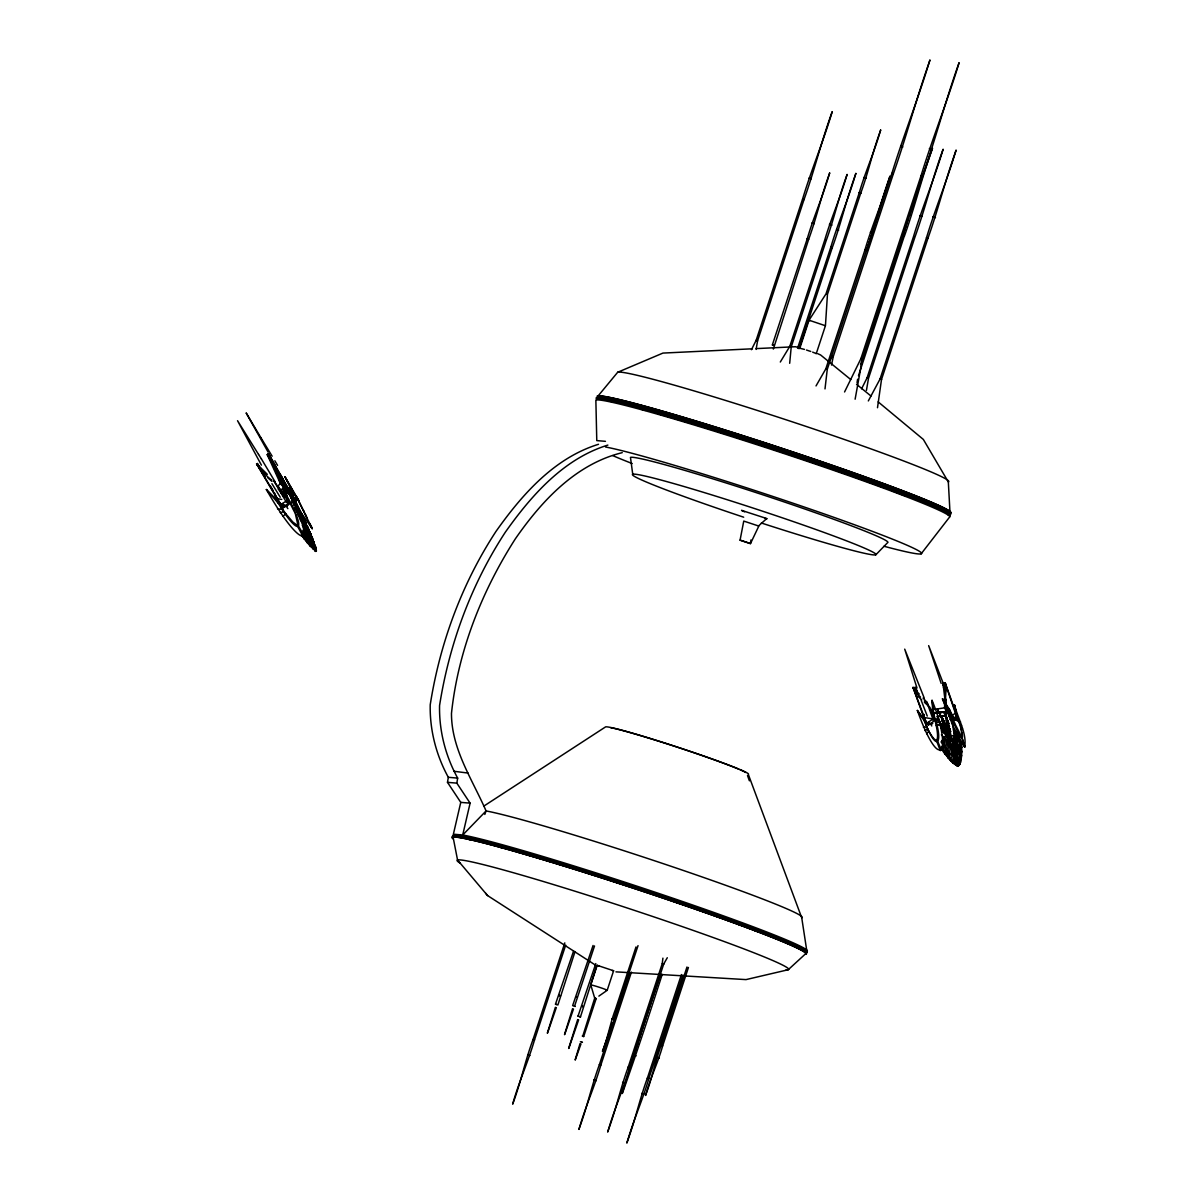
<?xml version="1.0" encoding="UTF-8"?>
<svg xmlns="http://www.w3.org/2000/svg" width="1203" height="1203" viewBox="0 0 1203 1203"><rect width="100%" height="100%" fill="white"/><g stroke="black" fill="none" stroke-linecap="round" stroke-linejoin="round"><path stroke-width="1.5" d="M924.821 720.161L917.348 710.432C940.836 776.341 952.535 750.326 932.054 700.341L933.002 715.605M947.678 751.725L953.423 756.206C960.881 773.198 947.302 758.146 947.678 751.725L950.776 760.867L955.934 765.243L951.227 745.755L941.438 734.672M964.129 746.567L953.152 726.401L942.445 698.823L949.347 709.199C952.385 722.762 962.144 733.635 964.58 747.003C967.392 734.236 957.588 717.559 954.49 704.988L957.723 720.687L955.618 711.92M296.329 500.764L295.321 497.741L294.299 498.268L293.081 496.989L306.389 523.997M923.348 717.529C937.317 757.679 945.077 742.056 932.054 710.371L933.317 721.65L928.521 724.943L926.445 723.469L932.551 719.289M951.227 745.755L958.34 765.845L959.122 765.123L954.731 751.965L959.167 765.048L954.746 751.83C955.047 744.191 947.287 747.213 954.265 753.213L958.039 765.905L953.468 763.138L948.039 757.664L942.34 748.086L942.16 750.311L941.498 747.123M297.306 508.674C298.254 514.779 305.788 528.132 309.878 536.989L315.833 551.23L301.246 535.019L310.359 546.373L316.314 551.215L307.066 528.688L268.54 453.606L267.216 454.614L280.434 483.651L284.088 487.756L280.855 490.583L277.893 485.952L280.434 483.651M954.656 749.905L946.024 715.544L944.806 699.439L945.167 682.718L960.069 724.672L961.543 725.244M960.325 754.01L955.994 740.191L956.28 732.447L960.37 743.153L960.325 754.01L956.069 742.206M948.129 738.416L946.084 728.582L946.55 734.687L945.829 732.687L946.039 728.176L949.212 740.537L945.844 727.77L938.957 712.311L945.017 723.439L946.009 728.101L947.212 728.386L945.633 724.597L945.949 728.191L943.107 719.304L945.979 728.041M950.896 740.913C947.347 727.153 948.626 732.356 946.099 728.341L945.122 730.732L945.829 732.687M303.156 521.531L298.991 514.042L304.133 524.673L296.93 510.222M951.859 745.935C956.656 740.206 953.032 730.251 952.475 723.394M956.686 745.454L961.588 755.875L961.798 751.71L960.595 749.559M945.332 702.116L946.114 687.484L945.167 682.718L946.084 687.68L943.498 687.484L942.701 683.424L945.137 682.913L957.498 719.424L955.347 716.943M789.679 363.306L791.228 346.9L826.13 240.735C834.115 219.021 838.897 196.269 847.168 174.525M310.464 537.561C304.494 535.124 307.457 525.275 309.607 534.327M943.137 737.183L942.881 740.777L948.385 755.755L945.107 751.815M305.757 524.899L306.991 529.636L302.329 525.034L307.592 540.914L304.164 536.688L304.585 539.395L302.133 534.899M316.239 550.779L314.329 548.162L316.073 551.335L315.156 545.741L315.517 546.538L316.239 550.779L310.344 536.583M825.002 388.915L827.258 369.381L891.859 173.443C903.528 135.368 918.385 98.36 929.829 60.15M945.753 704.687L946.22 699.289M307.487 531.034L306.9 529.651L308.073 530.974M660.748 973.934C647.304 1013.738 634.372 1053.317 622.192 1093.407M938.716 712.371L937.468 708.898L938.987 712.883L947.302 711.665L944.55 707.86L944.851 698.672L943.498 687.484M285.998 505.771L284.464 504.779L281.171 505.651L256.72 464.178L257.382 463.501L262.54 472.914M662.913 958.144L662.267 963.528L628.207 1067.151C620.387 1088.339 615.771 1110.549 607.68 1131.782M877.498 407.727L881.513 379.486L927.934 238.299C938.31 209.307 945.483 179.292 956.129 150.315M773.334 349.096L808.687 239.262C816.687 217.548 821.469 194.811 829.739 173.052M959.167 763.86L956.671 755.725C960.28 734.041 963.302 782.642 956.22 755.679M958.37 753.093L961.137 759.349L961.618 755.679L960.415 753.243M750.943 539.967L750.477 543.606L740.071 540.147L743.755 521.079L758.822 526.072L750.477 543.606L740.071 540.147M304.164 535.846L297.908 525.064L295.276 513.425L284.84 493.11L281.171 480.072C320.494 546.222 306.088 559.019 266.344 489.501L284.284 507.29L288.66 504.508L286.54 497.23M950.911 740.853L946.22 728.747L949.648 741.108L946.19 728.777L950.626 738.552M939.302 723.048L940.415 721.98M941.077 727.544L941.363 726.176M941.663 724.958L941.047 723.875L941.558 725.168M942.941 727.229L942.641 727.725M945.558 717.95L946.099 719.123M946.445 720.161L946.144 721.138M946.31 720.552L946.581 721.349M946.686 723.499L948.175 722.597M946.911 723.153L947.889 724.477L948.911 723.469M947.408 717.695L946.972 719.018M947.513 725.755L948.776 726.777M947.949 728.356L948.49 729.529M949.002 723.875L948.385 722.762M948.701 730.958L948.656 731.77M950.099 728.672L949.904 729.469M926.806 723.92L913.017 687.424L919.287 694.086M920.521 697.033L915.393 692.176L913.017 687.424L923.814 717.454L926.836 723.725L928.911 723.379L928.626 721.98L927.919 724.507L922.791 716.732L928.641 731.424L926.641 733.755M923.784 717.65L924.295 714.522M938.475 720.492L939.197 719.349L938.325 718.732M941.107 723.905L939.393 724.823M946.084 687.68L946.611 690.552M941.633 717.785L942.791 723.123C953.077 741.725 934.205 700.883 943.799 722.928M941.949 719.529L945.919 727.89L942.235 717.695M942.34 721.304L945.889 727.965M943.949 721.063L945.708 724.988M943.844 726.913C940.039 718.251 946.896 728.928 945.122 730.732M943.438 730.537L941.904 729.71M943.844 731.183L943.242 732.567L945.107 732.732M944.46 728.853C946.566 728.958 946.235 724.116 947.197 728.447M947.302 711.665L934.851 713.289M948.069 724.477L947.062 724.041M947.949 730.326L947.062 728.206M948.671 727.078L949.483 726.266M947.332 736.537L946.566 734.627M948.851 727.89L947.934 728.943M945.152 754.146L950.776 760.867L948.43 752.883M949.062 730.567L950.25 730.507M948.776 739.815L946.144 728.702M949.438 740.853L946.159 728.747L950.731 739.018M950.024 741.454L946.175 728.762L950.355 741.604L946.19 728.762L950.806 739.454M950.475 738.131L946.19 728.567L949.317 734.221L947.678 729.845M950.866 739.92L946.22 728.717L950.355 741.604L946.22 728.777L950.911 740.236M950.911 740.627L946.22 728.747L950.731 741.424M955.919 712.943L950.851 716.251M950.971 747.574L952.34 746.928L948.054 734.777M957.498 719.424L955.964 712.747M951.182 747.228L956.701 765.664L953.062 752.206M957.408 765.89L953.723 752.913M959.468 739.935L961.362 742.582L956.49 734.146M957.738 765.92L954.009 753.108M958.611 765.725L952.205 745.89M961.798 751.71L956.836 742.071L956.776 738.296L961.693 747.454L960.52 745.424M956.866 758.01L959.483 764.717L954.761 750.792M957.738 755.8L960.43 762.311L960.174 761.364M961.137 759.349L957.904 750.281M483.741 806.16L605.575 726.898A75.278 3.414 18.2 0 1 682.086 748.672A75.278 3.414 18.2 0 1 748.251 774.221L801.739 917.769L806.897 951.468A186.54 8.466 18.2 0 0 665.936 895.859A186.54 8.466 18.2 0 0 462.719 835.002L453.381 834.205L460.764 802.371L447.486 782.341L448.328 777.303C436.178 755.228 429.682 730.01 430.223 704.778C439.892 643.244 461.847 583.59 495.997 531.395C521.922 494.734 554.237 457.922 598.508 444.298M468.599 839.123L462.719 835.002L470.102 803.153L456.839 783.138L457.666 778.1C445.516 756.01 439.02 730.792 439.561 705.559C449.245 644.041 471.185 584.372 505.335 532.192C531.275 495.531 563.575 458.719 607.861 445.095M855.122 399.216L862.386 358.96L860.987 358.494L844.566 391.967M756.101 349.426L757.574 340.855L803.995 199.653C814.386 170.676 821.559 140.661 832.205 111.668C823.469 141.292 811.348 169.683 802.551 199.172L756.131 340.374L751.439 349.697M857.032 382.644L857.619 379.216M866.431 390.404L868.491 378.389L914.912 237.202C925.302 208.209 932.475 178.194 943.122 149.217C934.385 178.826 922.265 207.217 913.468 236.705L867.047 377.907L861.589 388.795M303.637 524.147L296.073 509.365M961.573 730.462L956.205 712.717M954.671 752.416L954.355 753.138M293.126 500.689L293.081 500.463M293.547 503.155L293.186 502.974M293.517 502.553L293.352 503.516M296.329 506.839L295.412 507.29M296.344 508.794L297.156 508.538M297.878 509.997L296.795 509.471M297.923 511.831L299.336 512.358M299.607 514.854L304.194 524.297L296.87 510.267L298.976 514.222L298.885 511.907M295.878 509.937L295.337 507.591L298.945 513.591L299.186 512.433M831.514 365.05L833.273 356.509L893.318 173.924C906.521 136.36 916.521 97.744 929.979 60.195M946.28 711.665L947.032 708.116M580.057 1043.542L575.154 1059.798M960.43 762.311L961.167 759.153M965.077 747.048L962.295 738.416L960.746 726.116M573.575 951.107L555.485 1004.159L557.876 1004.986L575.034 951.588M574.523 1006.294L594.523 945.949M555.395 1007.287L547.35 1033.061M572.553 1008.731L564.508 1034.52M927.724 729.018L925.002 730.597M579.124 1016.52L580.463 1016.911L596.673 965.859M613.575 1019.588L638.041 945.633M946.22 713.695L947.317 709.544M577.696 1019.527L568.658 1048.384M292.329 499.32L291.201 504.087M307.427 531.29L306.795 529.621M565.681 945.122L534.493 1039.963C528.222 1061.663 518.749 1082.279 512.658 1104.159C520.658 1082.911 525.185 1060.655 533.049 1039.482L564.808 942.881M292.374 506.538L294.374 503.636M932.536 148.315C921.889 177.307 914.716 207.322 904.34 236.299L902.897 235.833L907.618 219.938M602.432 1051.227C608.086 1037.452 610.222 1022.745 615.575 1009.076L636.011 946.926M645.5 1095.362C652.011 1078.986 655.003 1061.648 661.229 1045.347L686.988 967.001M931.378 723.574L932.175 722.747L930.791 723.845M947.347 711.469L946.024 715.544L937.197 716.838M855.935 173.473C846.792 197.848 841.153 223.247 832.281 247.607L799.033 348.75M880.731 130.104C872.807 150.826 868.371 172.54 860.716 193.217L827.453 294.374L825.453 325.652L816.251 353.682M578.838 1129.346C586.929 1108.128 591.545 1085.903 599.365 1064.715L629.395 973.392M889.994 176.345C880.867 200.721 875.213 226.119 866.355 250.48L864.927 249.998L825.799 368.9L816.025 385.937M626.838 1142.805C634.928 1121.572 639.53 1099.362 647.364 1078.174L681.424 974.55M772.461 344.96L773.785 345.426L772.341 344.96L807.243 238.78C813.694 216.57 823.333 195.412 829.589 173.006M593.064 945.468L572.643 1005.618L575.26 1006.475M797.574 348.268L830.837 247.126C838.145 222.254 848.671 198.465 855.784 173.427M595.801 963.603L578.041 1016.129M598.868 996.114L607.184 990.325L613.605 970.761L597.199 965.317L590.778 984.881L594.703 998.144L582.733 1036.234L583.696 1036.52L596.162 998.625L594.748 998.144L595.485 998.37M631.425 972.114L600.808 1065.196C594.538 1086.895 585.064 1107.512 578.989 1129.391M860.521 364.659L922.43 176.375C935.633 138.811 945.633 100.21 959.107 62.661C947.558 100.841 932.611 137.819 920.987 175.894L860.942 358.494L862.356 358.975M667.289 957.738L663.725 964.009L629.65 1067.632C623.38 1089.316 613.906 1109.948 607.831 1131.828M858.491 375.727L904.22 236.284M662.191 974.415C649.409 1014.43 636.327 1053.963 622.342 1093.452M682.883 975.031L648.808 1078.655C642.537 1100.339 633.064 1120.97 626.989 1142.85M688.432 967.483L662.673 1045.828C658.011 1062.64 650.131 1078.369 645.65 1095.422M889.844 176.3C882.731 201.337 872.22 225.126 864.897 249.998L866.34 250.465M932.385 148.27L909.964 213.036M955.979 150.255C947.362 179.909 935.317 208.33 926.475 237.818L880.055 379.005L868.325 400.93M847.017 174.48C840.777 196.886 831.123 218.029 824.672 240.254L789.769 346.419L780.296 362.028M880.581 130.059C874.671 151.443 865.363 171.548 859.258 192.736L825.995 293.893L809.048 320.209L799.845 348.238L804.461 349.411M568.808 1048.43L578.643 1019.843M602.583 1051.272L612.432 1022.685M547.5 1033.121L556.327 1007.603M564.658 1034.565L573.485 1009.046M928.656 730.822C943.754 757.77 935.994 717.68 931.739 711.77M575.305 1059.858L581.004 1043.858M941.708 740.762L942.084 740.522M952.581 747.319L953.347 747.274L952.069 747.469M951.152 755.168L950.716 755.033M957.573 738.612L955.663 732.627L957.317 738.296M951.799 754.973L952.34 755.213M484.809 814.446L486.072 810.942C472.433 779.589 451.426 749.168 451.471 713.439C458.027 651.334 481.756 591.274 515.38 538.779C541.666 500.914 575.861 463.967 622.252 452.659M937.062 740.056L941.408 749.89M952.671 744.537L953.663 735.544L950.716 735.995M959.483 764.717L960.475 762.116M307.382 531.455L306.66 529.561M307.246 531.816L299.908 519.29M829.634 360.78C834.717 350.93 833.348 358.855 831.829 356.043M294.991 498.027L294.6 498.989L293.697 498.433L288.239 488.117L292.209 495.11M297.908 525.064L297.908 526.944L303.051 536.598M940.31 722.657L940.445 721.845M941.543 724.747L940.235 725.499L939.423 724.687M940.761 726.522L940.761 727.544M941.874 729.364L942.761 728.732M942.144 729.063L941.874 729.83M944.039 730.176L944.024 729.274M947.964 725.349L947.453 726.567M949.498 726.687L948.445 725.274M948.806 730.777L949.182 731.905M950.084 729.289L949.077 727.83M950.565 731.695L950.4 730.717M938.099 717.153L935.182 721.364M959.513 764.522L959.092 765.319M291.878 499.546L292.374 499.576M294.359 504.508L294.66 503.486M295.051 505.621L295.893 505.816M296.179 506.914L295.472 506.884M297.893 510.298L297.006 510.328M297.968 511.636L299.051 511.892M306.6 531.23L307.442 530.734M921.152 553.816L949.378 517.335A186.54 8.466 18.2 0 0 785.454 454.042A186.54 8.466 18.2 0 0 595.861 400.088L596.778 440.599L605.44 441.336M752.446 348.795L662.943 353.08L617.68 372.268L597.891 396.208A185.803 8.436 18.2 0 1 786.747 449.952A186.54 8.466 18.2 0 1 950.716 513.23M301.141 517.756L304.269 524.267M300.239 512.583L304.615 520.237M308.509 536.794L314.81 549.936L309.021 543.26L307.727 540.688L309.261 539.576M307.863 540.688L309.517 539.38M311.923 537.139L310.93 538.057M951.423 747.695L937.513 718.552M462.719 835.002L486.072 810.942A171.082 7.759 18.2 0 1 672.447 866.761A171.082 7.759 18.2 0 1 801.739 917.769M875.754 554.869L887.588 542.673A135.668 6.15 18.2 0 0 768.371 496.644A135.668 6.15 18.2 0 0 630.462 457.396L632.748 474.268M926.791 727.108L923.393 727.244M951.678 745.92L951.814 747.379L952.505 747.003M939.663 724.086L940.551 723.71M940.746 726.642L941.468 726.146M948.024 721.439L947.257 720.071M943.423 731.364L943.122 732.341M943.378 731.604L944.265 731.229M945.002 732.642L945.152 731.68M939.047 720.958L935.723 723.529M959.648 722.296L960.52 721.8M282.9 516.328L285.833 513.786L292.81 522.012L297.276 525.335M279.577 491.456L282.585 488.749L289.006 494.072M280.825 492.478L285.833 496.944L282.63 495.531M301.442 517.891L302.524 516.929L315.517 546.538M744.612 511.831L741.544 510.358L766.762 518.553L758.431 526.042M957.032 738.341L957.844 738.161M949.453 744.477L952.084 754.837M304.404 533.906L310.976 541.049M308.284 540.207L309.427 539.455M315.953 548.718L306.765 531.064L307.427 530.568L314.013 542.222M303.667 518.959L299.758 512.764L303.818 518.809M308.78 539.997L307.773 540.733L306.118 535.906M286.931 505.606C284.525 506.929 289.051 504.373 286.885 505.531M281.171 480.072L287.863 500.057L280.179 504.944L284.284 507.29M286.705 505.741L285.983 506.162L287.367 505.801M941.889 740.492L942.731 740.522M946.881 749.484L948.024 751.243M307.562 530.478L309.066 533.004M939.949 723.71L939.678 724.868M947.378 722.702L946.911 723.589M948.475 724.386L948.866 723.259M943.874 730.236L942.791 730.236M949.077 729.68L949.919 729.349M294.6 498.989L295.321 498.613L296.404 500.659L295.652 501.034M303.036 516.944L300.133 512.463L303.231 517.365M280.855 490.583L286.073 494.207M291.276 498.403L290.84 497.997M296.209 502.839L299.487 509.967L293.081 497.335M293.442 508.929L296.254 507.816M297.156 510.237L303.096 523.576L296.765 510.162L301.397 518.388M299.953 516.057L303.336 522.072L296.87 510.267C307.201 528.703 290.194 498.343 299.712 514.974M298.961 516.944L297.442 512.673M301.201 518.282L296.795 510.132L302.299 522.267M303.006 521.591L298.87 513.726M302.825 523.2L296.81 510.222L301.276 518.252L298.961 513.952M303.351 523.906L298.75 513.997M297.758 513.846L303.983 524.523L296.855 510.283L299.021 514.117M308.524 528.538L307.607 526.703L310.585 533.967L297.773 506.433M311.111 538.312L314.088 543.004L309.742 531.651L315.291 546.658M312.765 548.929L312.69 547.982M316.224 550.478L310.148 535.921M315.607 551.35L316.464 550.899L310.434 537.019M310.479 537.35L315.953 551.395L310.133 537.305M291.727 499.38L292.57 499.576M955.859 720.176L955.032 720.011M952.325 746.988L954.34 753.424M954.565 722.958L951.603 722.943M939.889 724.672L936.205 725.65M307.412 530.718L306.72 531.109L310.615 537.816M951.287 747.198L957.062 765.8L954.656 759.003M938.596 720.176L937.814 720.251M937.754 720.492L938.671 720.326M938.716 721.198L940.129 721.424M942.31 727.695L940.972 727.62M942.385 727.845L940.776 727.424M942.415 728.853L943.829 729.078M949.678 729.469L948.505 729.409M944.866 732.868L943.979 732.898M951.814 747.048L954.129 753.168M285.833 513.786L284.299 511.681L280.224 512.643M956.926 738.522L955.558 733.304M930.4 709.935L944.55 707.86M934.791 712.928L943.107 711.71L945.528 715.62L937.137 716.462M946.445 736.597L943.498 737.048L949.753 744.266M291.231 494.959L293.923 494.583L284.9 476.689L298.84 500.704L296.073 495.952L312.314 528.794L298.118 508.388M293.893 497.651L295.592 497.41M957.528 719.229L955.964 719.409L955.362 718.056L957.242 720.206L956.881 716.928M912.987 687.62L915.378 687.439L917.408 691.304M953.678 720.898L950.039 719.349M930.566 723.65L932.566 723.559L930.566 723.65L931.754 725.98M957.483 738.236L955.949 732.747M957.332 738.672L955.558 734.251M756.176 348.614L795.348 346.735L799.709 347.742M315.787 551.41L310.329 537.485M946.716 721.589L947.874 721.785L948.175 720.477M269.637 459.351L271.367 459.185L281.893 478.072M952.956 746.883L954.761 751.544M953.362 746.883L954.761 750.883M936.445 740.477L940.31 750.687M284.299 511.681L282.75 509.471L277.502 508.764M293.427 502.358L294.434 503.335M909.197 214.645L911.363 215.397M825.032 325.607L809.048 320.209L809.86 320.675M791.183 346.9L789.769 346.419L791.228 346.9M867.047 377.907L867.829 378.133M766.943 518.779L764.792 518.388M448.328 777.303L457.666 778.1M447.486 782.341L456.839 783.138M460.764 802.371L470.102 803.153M663.68 964.009L662.282 963.543L663.71 963.994M613.605 970.761L612.207 970.505M596.162 998.625L595.38 998.4M577.906 1016.054L580.523 1016.926M614.237 1019.768L611.695 1018.911L612.913 1019.377M582.252 1036.039L583.666 1036.52M534.463 1039.963L533.049 1039.482L534.493 1039.963M633.41 1055.091L636.026 1055.963L634.973 1055.678M529.937 1055.557L527.711 1054.851M454.148 771.303L468.087 773.063M946.987 717.394L946.069 717.559L947.242 717.62M946.4 719.093L946.114 718.988M923.814 717.454L932.851 718.898L926.806 702.086L923.047 698.086M940.566 725.259L939.543 724.913M948.505 726.958L947.663 726.642M941.754 726.251L942.596 726.567M949.107 729.394L948.069 729.048M943.047 730.447L942.024 729.439M949.438 731.995L950.701 731.77L949.934 730.477M944.535 731.319L945.092 731.469M949.693 732.161L948.866 731.845M952.791 718.793L948.49 715.635M957.723 720.687L953.362 718.717L957.287 720.717L957.137 718.973L950.896 715.77M281.758 499.425L276.66 498.583L274.344 492.734M931.708 149.383L929.348 148.586L930.731 148.961M922.175 216.36L919.784 215.532L920.656 215.893M615.951 971.859L746.01 979.603L788.206 969.738L805.258 954.099A185.803 8.436 18.2 0 0 641.981 891.047A185.803 8.436 18.2 0 0 453.125 837.303L457.561 860.055L487.591 895.588L595.771 965.302M605.786 990.069C611.199 990.941 588.583 983.573 591.575 985.347M624.943 1083.181L622.583 1082.384L623.771 1082.82M596.117 1080.745L593.741 1079.948L594.929 1080.399M900.656 146.21L902.821 146.977L901.754 146.676M643.876 1094.144L641.725 1093.407L642.928 1093.843M865.498 178.179C867.949 178.811 861.679 176.781 864.506 177.849M810.747 178.676C813.123 179.247 806.521 177.217 810.085 178.465M837.935 229.938L838.671 230.119L836.626 229.502M813.724 223.487C816.175 224.134 809.98 222.119 812.717 223.172M827.047 294.269L826.672 294.149M658.612 1057.738L659.349 1057.933L657.304 1057.302M581.696 1042.159L582.432 1042.339L580.387 1041.723M830.837 224.856L831.905 225.156L829.408 224.359M638.507 1043.542L638.688 1043.602M806.491 350.043L810.747 351.456M576.944 997.076L576.838 997.107M952.956 747.153L952.49 745.725M914.25 236.931L914.145 236.976M871.528 232.525C875.213 233.908 867.739 231.247 871.333 232.6M825.453 240.48L825.348 240.51M616.357 1009.287L616.252 1009.332M556.372 1004.52L555.515 1004.189M812.657 352.133L816.115 353.532M271.893 463.952L273.788 464.704L283.337 486.538M817.679 353.697L820.551 354.93L850.792 379.577M599.184 966.265L597.199 965.317M290.855 498.343L291.502 497.425M299.096 513.516L297.818 512.523L301.652 521.23M956.641 765.424L958.084 765.709L956.806 762.176M273.983 468.358L276.495 469.771L284.75 483.997M959.423 739.785L956.52 733.063L957.453 734.386M949.753 744.251L950.52 744.852M278.239 489.155L281.036 491.275L288.509 501.546M856.551 384.268L870.957 396.013M878.16 401.877L923.348 439.441L948.325 481.937L950.024 513.004A185.803 8.436 18.2 0 0 786.747 449.952A186.54 8.466 18.2 0 0 597.199 395.982M298.84 511.726L297.938 512.072M288.825 494.238L282.585 488.749M281.096 490.463L287.337 495.591M280.84 492.839L285.833 496.944M275.893 472.568L278.75 474.734L286.013 486.779M267.788 477.711L271.968 481.426M279.442 502.929L282.555 506.403L282.374 503.546L283.051 505.125M917.889 696.326L921.769 699.905M924.37 702.281L929.543 707.063L932.385 711.514M295.246 498.659L294.555 498.132L296.209 500.884M305.878 528.538L302.389 524.794M271.848 480.027C265.141 476.869 247.006 450.298 262.78 472.794M278.374 503.38L266.344 489.501M960.641 726.732L962.445 728.507M302.945 522.057L304.209 524.643L296.87 510.298L303.306 522.267L298.239 514.027M267.337 474.358L256.961 464.057L283.156 508.222M953.558 729.905L958.385 734.702M924.325 700.838L929.543 707.063M927.708 724.131L928.536 724.958M277.622 476.538L280.765 479.395L287.156 489.38M948.295 742.898L945.167 739.274M941.002 741.86L947.498 749.695M306.434 516.764L298.329 500.057M290.78 496.538L291.442 497.831M297.472 508.854L297.773 510.192M287.728 500.914L287.126 499.907M926.896 723.198L927.814 724.236M925.167 722.191L917.348 710.432M279.141 480.238L288.149 491.832M296.133 508.884L295.337 507.591L296.494 509.606L295.472 508.463L295.848 509.14M485.606 893.227L487.591 895.588M953.889 732.853L956.445 736.101M926.069 722.131L927.062 723.379M296.615 506.192L299.487 509.967M295.111 507.786L296.404 509.29M942.19 750.131L945.122 754.341L942.686 744.146M281.036 491.275L273.818 480.794L286.675 502.704M286.028 505.831L287.863 508.643M303.757 520.147L308.284 528.658M263.367 474.117L265.487 477.155M925.227 720.928L926.31 722.417M301.472 513.771L300.494 512.298L301.517 513.846M260.239 467.847L262.104 470.584M300.539 512.283L301.156 513.14M309.502 536.463L315.607 551.124L308.991 540.523M293.141 495.456L288.209 487.801L290.946 492.508M292.088 495.065L290.028 491.967M301.742 514.313L300.419 512.328L302.194 515.23M308.72 531.185L310.585 533.967M291.126 496.674L291.532 497.471M297.457 508.794L297.863 509.606M298.239 512.899L302.795 521.019L296.855 510.237L301.983 521.756M302.088 515.019L300.344 512.358L301.818 514.448M954.084 735.589L956.205 738.822M258.555 454.463L237.532 420.689L261.427 465.155M302.254 517.576L306.419 524.854M310.585 535.801L312.75 538.643L308.299 530.854M300.239 512.403L302.66 516.192M303.622 518.147L300.028 512.523L304.269 519.516M258.54 454.448L261.397 458.929M301.382 515.756L305.953 523.079M304.976 520.989L299.788 512.673L305.351 521.771M261.397 458.914L275.051 481.726M308.855 535.47L315.066 550.718L308.554 540.207M280.254 497.26L271.923 483.651M301.382 515.531L305.667 522.463M262.374 440.133L272.149 456.223M260.871 437.666L262.374 440.148M314.269 546.688L316.329 549.576L309.757 534.779M260.886 437.681L246.149 412.9L268.134 452.163M296.75 510.042L298.389 512.809M314.254 548.282L316.073 551.335M308.148 539.034L315.366 551.245M274.84 460.764L277.562 465.396M297.021 511.185L297.412 511.861L296.555 509.816M954.159 718.868L949.347 709.199M296.058 496.749L284.9 476.689M272.825 461.546L268.299 453.726L283.382 481.095M280.088 474.057L282.795 478.749M280.299 474.944L291.472 494.207L268.54 453.606L283.577 486.418M267.216 454.614L279.472 475.726M308.464 530.388L312.148 539.982M297.697 513.305L304.254 524.613M307.156 530.764L310.374 536.764M313.321 544.282L315.983 548.869M314.464 548.012L316.314 551.215M277.893 485.952L280.705 490.794M308.6 539.2L314.81 549.936M303.998 534.734L310.6 546.252L307.592 541.5M257.382 463.501L263.036 473.245M270.57 486.238L273.397 491.11M276.389 498.493L282.75 509.471M297.321 510.899L298.103 512.267M915.423 691.981L917.077 694.868M942.836 719.108L942.099 717.815C941.212 719.71 950.55 747.063 949.844 736.447M954.129 738.071L956.851 742.928M303.261 535.35L307.622 543.185L306.991 540.222M301.246 517.997L303.036 521.23M295.727 508.222L296.449 509.516M952.626 717.439L948.039 708.026M948.55 711.59L949.738 713.77M296.87 510.298L303.246 521.786M292.795 496.328L291.998 494.854L293.697 498.433M309.757 523.606L312.329 528.448M926.806 702.086L928.145 704.627M304.705 520.403L305.667 522.854L299.577 510.162L305.021 521.846M956.941 733.469L956.52 732.537M309.427 523.651L311.923 528.508M303.216 510.027L304.179 511.937M294.449 502.989L294.6 503.892M287.352 500.147L288.66 504.508M304.314 520.132L301.231 513.651M947.332 709.274L942.445 698.823M954.024 740.296L959.513 751.439M294.344 494.734L289.908 486.132L296.314 497.576M303.803 519.891L310.63 534.207M305.021 513.666L305.742 515.215M310.615 534.944L305.066 522.568M956.4 732.492L957.212 733.935M301.081 513.004L302.825 516.749M957.814 735.244L956.686 732.732L958.069 735.86M306.615 526.989L311.592 537.891M958.43 736.807L956.656 732.898L958.986 738.416M302.825 530.297L306.329 538.087M956.686 732.807L958.174 736.131M958.806 737.905L956.596 732.988L958.565 737.198M956.52 733.063L959.212 739.138M960.129 742.326L956.28 733.228L959.994 741.785M959.618 740.462L956.415 733.153L959.829 741.168M311.863 537.124L309.757 532.628M307.141 529.125L307.983 530.914L307.156 529.29M953.768 742.251L957.904 751.68M285.637 494.929L284.149 491.335C308.93 532.734 299.622 540.944 274.81 497.29L283.532 507.004L288.374 503.922L287.863 500.057M949.362 734.807L949.919 736.221L948.851 733.168M306.344 516.538L306.795 517.666M927.257 716.056L921.137 700.221M285.036 493.35L286.359 496.719M953.377 743.905L957.332 754.055M943.513 684.026L928.656 645.635L941.152 683.379M954.866 737.274L955.994 740.191M942.941 739.033L944.069 741.935M945.979 729.529C951.513 740.943 941.182 713.981 945.769 728.943M305.201 528.267L309.547 539.726M304.885 522.553L305.727 524.914M285.833 495.32L287.547 500.087M946.22 728.777L950.866 741.093M924.325 698.281L904.716 649.139L917.002 688.056M747.499 775.529L749.409 780.822M298.088 512.613L298.224 511.816M287.081 500.268L287.066 499.395M942.701 683.424L944.535 688.537M944.806 699.439C940.4 691.214 966.505 757.649 961.919 732.116M955.949 735.875L956.971 738.687M957.438 747.815L958.144 749.77M955.603 752.762L956.671 755.725M954.716 752.116L952.355 745.815M945.017 726.311L946.235 729.695M951.603 747.108L953.844 753.018M951.829 751.755L953.423 756.206M951.799 752.883L955.919 764.341M942.926 740.567L948.385 755.755M915.378 687.439L917.212 692.537M303.863 526.824L307.622 537.666M953.618 758.476L955.934 765.243M952.656 745.559L953.212 747.243L952.626 745.589M951.332 756.732L953.438 763.334L953.302 762.371M951.483 745.86L952.129 747.409L951.287 745.785M954.49 704.988L956.205 711.996M945.137 747.138L948.009 757.86L947.784 755.108M306.404 526.914L306.63 527.846M932.054 700.341L934.114 716.056M947.964 743.093L949.558 752.898M946.415 741.409L947.588 753.183M961.392 742.386L961.693 747.454M296.615 510.508L296.66 511.952M944.806 739.439L944.926 744.672M961.723 747.258L961.768 751.905M453.065 835.168A186.54 8.466 18.2 0 1 642.658 889.122A186.54 8.466 18.2 0 1 806.581 952.415M460.072 863.062A174.465 7.91 18.2 0 1 621.861 906.235A174.465 7.91 18.2 0 1 786.04 969.889M453.2 837.814A186.54 8.466 18.2 0 1 626.868 884.972A186.54 8.466 18.2 0 1 806.266 953.377M452.899 838.777A186.54 8.466 18.2 0 1 626.552 885.934A186.54 8.466 18.2 0 1 805.95 954.325M468.854 839.544A172.119 7.804 18.2 0 1 472.764 839.98M475.35 840.416A172.119 7.804 18.2 0 1 639.019 888.596A172.119 7.804 18.2 0 1 789.333 944.31M498.824 846.942A172.119 7.804 18.2 0 1 503.816 848.25M516.643 851.784A172.119 7.804 18.2 0 1 522.553 853.438M524.177 853.904A172.119 7.804 18.2 0 1 550.658 861.679M558.222 863.965A172.119 7.804 18.2 0 1 570.117 867.604M577.154 869.784A172.119 7.804 18.2 0 1 598.733 876.581M600.477 877.137A172.119 7.804 18.2 0 1 630.703 886.927M634.267 888.1A172.119 7.804 18.2 0 1 639.59 889.844M641.349 890.431A172.119 7.804 18.2 0 1 681.484 904.009M683.154 904.581A172.119 7.804 18.2 0 1 719.71 917.483M721.304 918.054A172.119 7.804 18.2 0 1 730.371 921.363M737.334 923.934A172.119 7.804 18.2 0 1 742.356 925.814M747.153 927.633A172.119 7.804 18.2 0 1 751.74 929.378M753.198 929.949A172.119 7.804 18.2 0 1 758.973 932.19M610.658 727.665A73.819 3.353 18.2 0 1 671.304 745.198A73.819 3.353 18.2 0 1 738.642 769.138M740.025 769.725A73.819 3.353 18.2 0 1 745.785 772.491M605.485 446.99A171.082 7.759 18.2 0 1 838.972 519.155A171.082 7.759 18.2 0 1 883.964 546.252M632.207 463.546A171.082 7.759 18.2 0 1 612.733 455.606M611.259 401.727A172.119 7.804 18.2 0 1 768.221 446.027A172.119 7.804 18.2 0 1 934.114 507.11M596.312 398.719A186.54 8.466 18.2 0 1 785.905 452.674A186.54 8.466 18.2 0 1 949.829 515.967M743.68 517.2A128.225 5.82 18.2 0 1 651.169 477.486A128.225 5.82 18.2 0 1 859.137 545.861A128.225 5.82 18.2 0 1 761.364 523.004M617.68 372.268A174.465 7.91 18.2 0 1 795.018 422.734A174.465 7.91 18.2 0 1 948.325 481.937M640.793 409.125A172.119 7.804 18.2 0 1 645.68 410.403M658.282 413.832A172.119 7.804 18.2 0 1 664.131 415.471M667.725 416.509A172.119 7.804 18.2 0 1 692.342 423.712M696.086 424.839A172.119 7.804 18.2 0 1 701.77 426.554M703.439 427.065A172.119 7.804 18.2 0 1 711.95 429.666M715.424 430.749A172.119 7.804 18.2 0 1 731.454 435.742M735.063 436.884A172.119 7.804 18.2 0 1 740.492 438.599M742.296 439.17A172.119 7.804 18.2 0 1 765.319 446.584M772.476 448.93A172.119 7.804 18.2 0 1 784.912 453.035M786.672 453.621A172.119 7.804 18.2 0 1 826.717 467.185M828.536 467.802A172.119 7.804 18.2 0 1 864.867 480.659M866.701 481.32A172.119 7.804 18.2 0 1 884.265 487.786M892.265 490.824A172.119 7.804 18.2 0 1 896.761 492.538M898.731 493.305A172.119 7.804 18.2 0 1 904.385 495.516M597.214 399.05A186.54 8.466 18.2 0 1 780.145 449.245A186.54 8.466 18.2 0 1 947.964 514.764M949.047 735.665C945.889 735.589 944.235 724.582 943.197 720.717L949.047 735.665M307.141 529.425L307.773 530.824L307.141 529.425M891.904 173.443L893.318 173.924L891.979 173.458M921.017 175.894L922.43 176.375L921.107 175.924M859.303 192.736L860.716 193.217L859.303 192.736M802.581 199.187L803.995 199.653L802.672 199.202M932.866 216.63L935.408 217.502L932.866 216.63M926.521 237.818L927.919 238.284L926.521 237.818M807.273 238.78L808.687 239.262L807.363 238.811M830.867 247.126L832.281 247.607L830.867 247.126M756.161 340.374L757.574 340.855L756.251 340.389M825.844 368.9L827.258 369.381L825.92 368.915M880.1 379.005L881.513 379.486L880.1 379.005M559.049 995.407L560.463 995.889L559.049 995.407M581.831 1006.219L583.244 1006.7L581.831 1006.219M661.259 1045.347L662.673 1045.828L661.349 1045.362M599.395 1064.715L600.808 1065.196L599.485 1064.73M628.237 1067.151L629.65 1067.632L628.237 1067.151M647.394 1078.174L648.808 1078.655L647.394 1078.174"/></g></svg>
